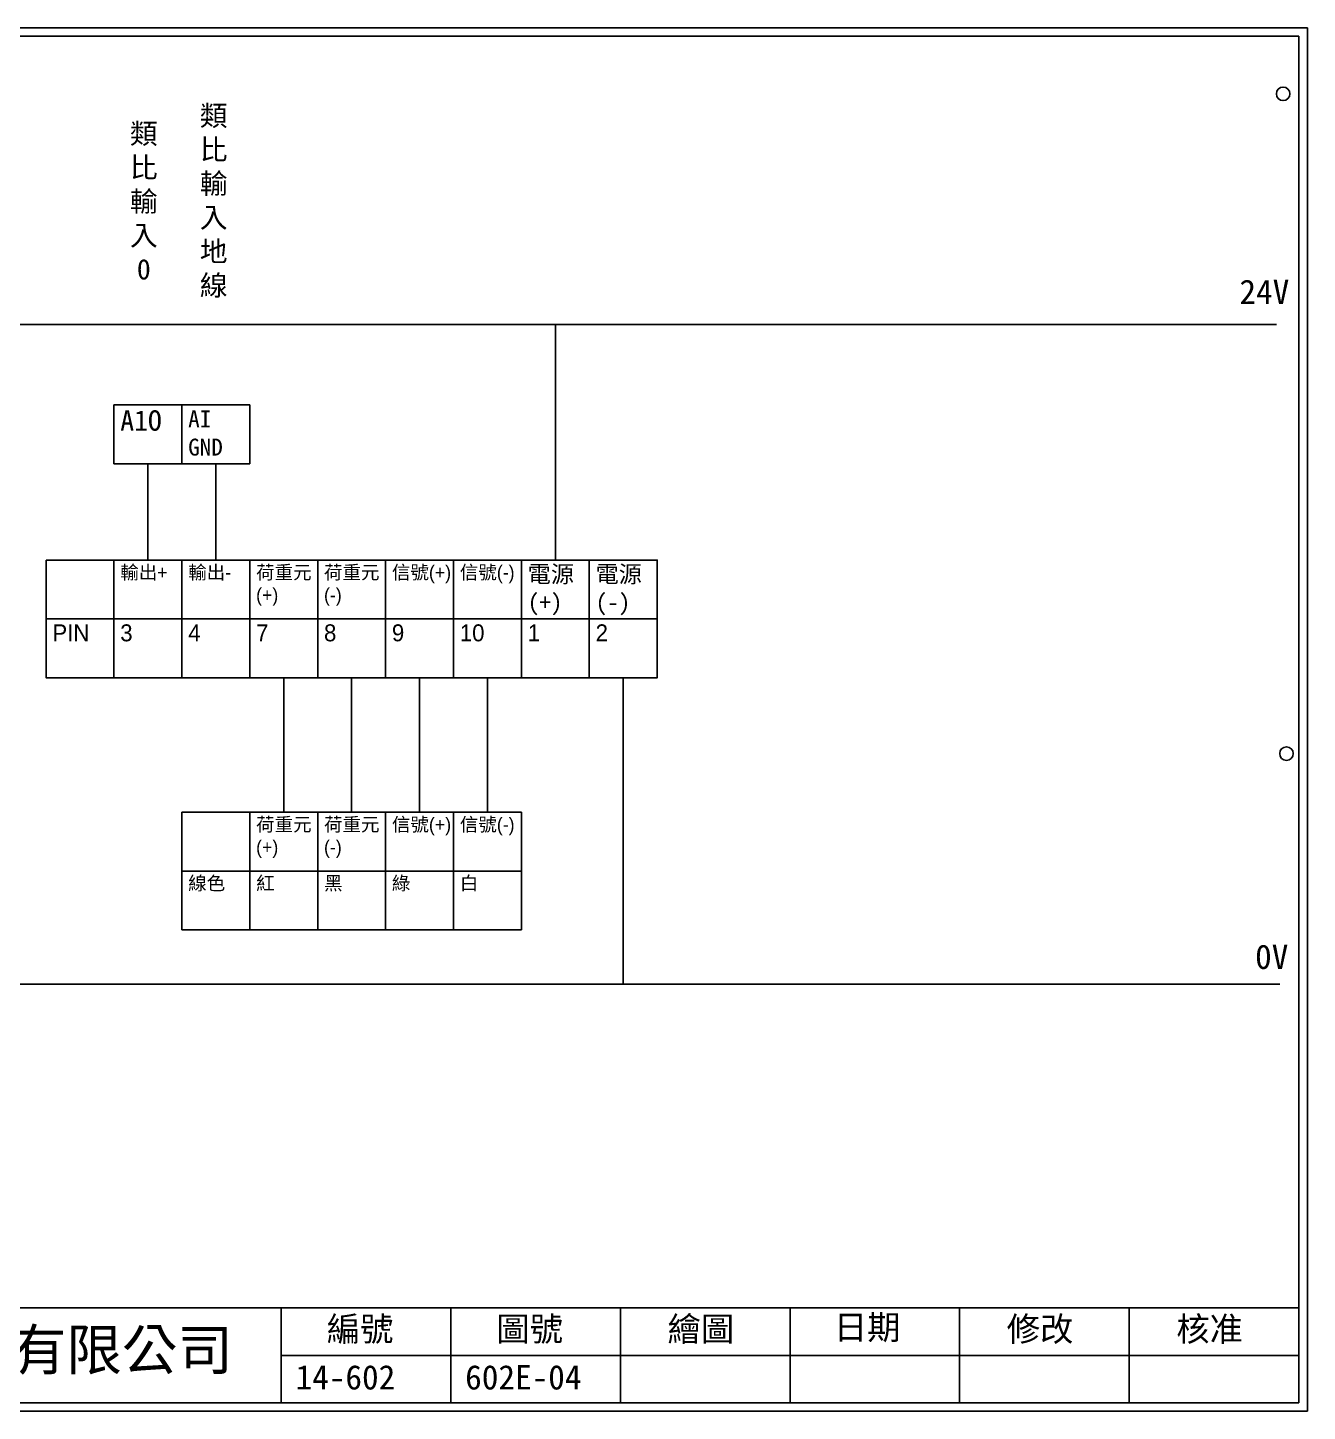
# Model space of a CAD drawing. Extents: x 627 to 914, y 3 to 207.
# Drawn here: x 725.6 to 914.2, y 3 to 207 of the extents above; entities that cross this region are included whole.
import ezdxf

# ---------------------------------------------------------------- set-up
doc = ezdxf.new("R2010")
doc.units = 0
doc.layers.get('0').update_dxf_attribs({"linetype": 'CONTINUOUS'})
doc.layers.add('圖框層', color=7, linetype='CONTINUOUS')
doc.layers.add('標尺寸層', color=3, linetype='CONTINUOUS')
doc.styles.add('CNS', font='romanc.shx', dxfattribs={"bigfont": 'chineset.shx'})
doc.styles.add('STSL', font='kaiu.ttf')

msp = doc.modelspace()

# ---------------------------------------------------------------- linework, layer by layer
for points in [[(738.29, 151.36), (748.3, 151.36), (748.3, 142.69), (738.29, 142.69)], [(748.3, 151.36), (758.31, 151.36), (758.31, 142.69), (748.3, 142.69)], [(728.28, 128.48), (738.29, 128.48), (738.29, 119.81), (728.28, 119.81)], [(738.29, 128.48), (748.3, 128.48), (748.3, 119.81), (738.29, 119.81)], [(748.3, 128.48), (758.31, 128.48), (758.31, 119.81), (748.3, 119.81)], [(758.31, 128.48), (768.32, 128.48), (768.32, 119.81), (758.31, 119.81)], [(768.32, 128.48), (778.33, 128.48), (778.33, 119.81), (768.32, 119.81)], [(778.33, 128.48), (788.34, 128.48), (788.34, 119.81), (778.33, 119.81)], [(788.34, 128.48), (798.35, 128.48), (798.35, 119.81), (788.34, 119.81)], [(798.35, 128.48), (808.36, 128.48), (808.36, 119.81), (798.35, 119.81)], [(808.36, 128.48), (818.37, 128.48), (818.37, 119.81), (808.36, 119.81)], [(728.28, 119.81), (738.29, 119.81), (738.29, 111.15), (728.28, 111.15)], [(738.29, 119.81), (748.3, 119.81), (748.3, 111.15), (738.29, 111.15)], [(748.3, 119.81), (758.31, 119.81), (758.31, 111.15), (748.3, 111.15)], [(758.31, 119.81), (768.32, 119.81), (768.32, 111.15), (758.31, 111.15)], [(768.32, 119.81), (778.33, 119.81), (778.33, 111.15), (768.32, 111.15)], [(778.33, 119.81), (788.34, 119.81), (788.34, 111.15), (778.33, 111.15)], [(788.34, 119.81), (798.35, 119.81), (798.35, 111.15), (788.34, 111.15)], [(798.35, 119.81), (808.36, 119.81), (808.36, 111.15), (798.35, 111.15)], [(808.36, 119.81), (818.37, 119.81), (818.37, 111.15), (808.36, 111.15)], [(748.3, 91.31), (758.31, 91.31), (758.31, 82.65), (748.3, 82.65)], [(758.31, 91.31), (768.32, 91.31), (768.32, 82.65), (758.31, 82.65)], [(768.32, 91.31), (778.33, 91.31), (778.33, 82.65), (768.32, 82.65)], [(778.33, 91.31), (788.34, 91.31), (788.34, 82.65), (778.33, 82.65)], [(788.34, 91.31), (798.35, 91.31), (798.35, 82.65), (788.34, 82.65)], [(748.3, 82.65), (758.31, 82.65), (758.31, 73.98), (748.3, 73.98)], [(758.31, 82.65), (768.32, 82.65), (768.32, 73.98), (758.31, 73.98)], [(768.32, 82.65), (778.33, 82.65), (778.33, 73.98), (768.32, 73.98)], [(778.33, 82.65), (788.34, 82.65), (788.34, 73.98), (778.33, 73.98)], [(788.34, 82.65), (798.35, 82.65), (798.35, 73.98), (788.34, 73.98)]]:
    msp.add_lwpolyline(points, close=True)
for centre in [(910.63, 197.22), (911.12, 99.96)]:
    msp.add_circle(centre, 1)
at = {"layer": '圖框層', "color": 7}
for p, q in [((914.2, 206.97), (627.2, 206.97)), ((914.2, 3), (914.2, 206.97)), ((912.95, 205.72), (628.45, 205.72)), ((912.95, 4.25), (912.95, 205.72)), ((628.45, 18.25), (912.95, 18.25)), ((762.95, 4.25), (762.95, 18.25)), ((787.95, 4.25), (787.95, 18.25)), ((812.95, 4.25), (812.95, 18.25)), ((837.95, 4.25), (837.95, 18.25)), ((862.95, 4.25), (862.95, 18.25)), ((887.95, 4.25), (887.95, 18.25)), ((762.95, 11.25), (912.95, 11.25)), ((628.45, 4.25), (912.95, 4.25)), ((627.2, 3), (914.2, 3))]:
    msp.add_line(p, q, dxfattribs=at)
at = {"layer": '標尺寸層', "color": 7}
for p, q in [((632.04, 163.23), (909.63, 163.23)), ((632.25, 65.97), (910.12, 65.97))]:
    msp.add_line(p, q, dxfattribs=at)
at = {"layer": '標尺寸層'}
for p, q in [((803.35, 128.48), (803.35, 163.23)), ((743.29, 142.69), (743.29, 128.48)), ((753.3, 128.48), (753.3, 142.69)), ((763.31, 111.15), (763.31, 91.31)), ((773.32, 111.15), (773.32, 91.31)), ((783.33, 111.15), (783.33, 91.31)), ((793.34, 111.15), (793.34, 91.31)), ((813.36, 111.15), (813.36, 65.97))]:
    msp.add_line(p, q, dxfattribs=at)

# ---------------------------------------------------------------- texts
at = {"width": 8.2913, "attachment_point": 1}
for s, insert, char_height in [('A1O', (739.22, 150.56), 3), ('AI\\PGND', (749.23, 150.56), 2.5), ('{\\fPMingLiU|b0|i0|c136|p18;輸出+}', (739.22, 127.68), 2), ('{\\fPMingLiU|b0|i0|c136|p18;輸出-}', (749.23, 127.68), 2), ('{\\fPMingLiU|b0|i0|c136|p18;荷重元(+)}', (759.24, 127.68), 2), ('{\\fPMingLiU|b0|i0|c136|p18;荷重元(-)}', (769.25, 127.68), 2), ('{\\fPMingLiU|b0|i0|c136|p18;信號(+)}', (779.26, 127.68), 2), ('{\\fPMingLiU|b0|i0|c136|p18;信號(-)}', (789.27, 127.68), 2), ('{\\fPMingLiU|b0|i0|c136|p18;電源}(+)', (799.28, 127.68), 2.5), ('{\\fPMingLiU|b0|i0|c136|p18;電源}(-)', (809.29, 127.68), 2.5), ('{\\fPMingLiU|b0|i0|c136|p18;PIN}', (729.21, 119.01), 2.5), ('{\\fPMingLiU|b0|i0|c136|p18;3}', (739.22, 119.01), 2.5), ('{\\fPMingLiU|b0|i0|c136|p18;4}', (749.23, 119.01), 2.5), ('{\\fPMingLiU|b0|i0|c136|p18;7}', (759.24, 119.01), 2.5), ('{\\fPMingLiU|b0|i0|c136|p18;8}', (769.25, 119.01), 2.5), ('{\\fPMingLiU|b0|i0|c136|p18;9}', (779.26, 119.01), 2.5), ('{\\fPMingLiU|b0|i0|c136|p18;10}', (789.27, 119.01), 2.5), ('{\\fPMingLiU|b0|i0|c136|p18;1}', (799.28, 119.01), 2.5), ('{\\fPMingLiU|b0|i0|c136|p18;2}', (809.29, 119.01), 2.5), ('{\\fPMingLiU|b0|i0|c136|p18;荷重元(+)}', (759.24, 90.51), 2), ('{\\fPMingLiU|b0|i0|c136|p18;荷重元(-)}', (769.25, 90.51), 2), ('{\\fPMingLiU|b0|i0|c136|p18;信號(+)}', (779.26, 90.51), 2), ('{\\fPMingLiU|b0|i0|c136|p18;信號(-)}', (789.27, 90.51), 2), ('{\\fPMingLiU|b0|i0|c136|p18;線色}', (749.23, 81.85), 2), ('{\\fPMingLiU|b0|i0|c136|p18;紅}', (759.24, 81.85), 2), ('{\\fPMingLiU|b0|i0|c136|p18;黑}', (769.25, 81.85), 2), ('{\\fPMingLiU|b0|i0|c136|p18;綠}', (779.26, 81.85), 2), ('{\\fPMingLiU|b0|i0|c136|p18;白}', (789.27, 81.85), 2)]:
    msp.add_mtext(s, dxfattribs=dict(at, insert=insert, char_height=char_height))
at = {"layer": '圖框層', "color": 4, "style": 'STSL'}
for s, height, p in [('24V', 3.6, (904.19, 166.23)), ('0V', 3.6, (906.5, 68.21)), ('編號', 3.6, (769.66, 13.34)), ('圖號', 3.6, (794.66, 13.34)), ('繪圖', 3.6, (819.89, 13.34)), ('日期', 3.6, (844.41, 13.59)), ('修改', 3.6, (869.89, 13.34)), ('核准', 3.6, (894.89, 13.34)), ('泓陞自動化科技有限公司', 6, (665.8, 9.08)), ('14-602', 3.6, (765.06, 6.22)), ('602E-04', 3.6, (790.06, 6.22))]:
    msp.add_text(s, height=height, dxfattribs=at).set_placement(p)
at = {"layer": '標尺寸層', "color": 7, "char_height": 3, "width": 1.8888, "attachment_point": 5, "style": 'CNS'}
for s, insert in [('{\\fDFKai-SB|b0|i0|c136|p65;類比輸入地線}', (752.99, 181.33)), ('{\\fDFKai-SB|b0|i0|c136|p65;類比輸入0}', (742.69, 181.33))]:
    msp.add_mtext(s, dxfattribs=dict(at, insert=insert))

doc.saveas('drawing.dxf')
